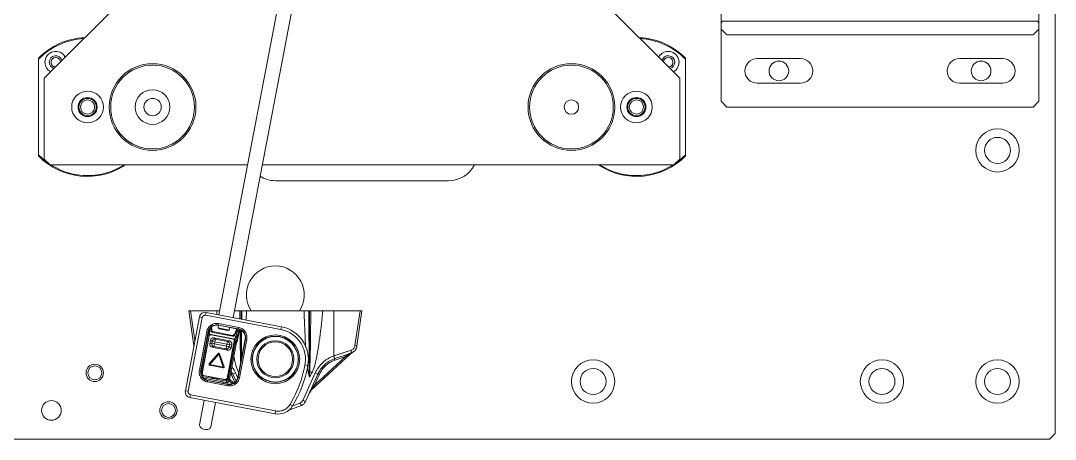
# Model space of a CAD drawing. Header units: millimetres. Extents: x 29 to 2500, y -68 to 1852.
# Drawn here: x 1133.6 to 1491.8, y 536.8 to 681.7 of the extents above; entities that cross this region are included whole.
import ezdxf

# ---------------------------------------------------------------- set-up
doc = ezdxf.new("R2010")
doc.units = ezdxf.units.MM
doc.header["$LTSCALE"] = 6

msp = doc.modelspace()

# ---------------------------------------------------------------- linework, layer by layer
at = {"color": 7, "linetype": 'Continuous', "lineweight": 18}
for p, q in [((1491.765, 538.778), (1491.765, 1094.778)), ((1486.065, 681.028), (1486.065, 762.528)), ((1231.747, 734.57), (1202.241, 579.858)), ((1207.152, 578.922), (1236.659, 733.633)), ((1376.065, 695.478), (1376.065, 681.028)), ((1171.765, 691.778), (1141.765, 661.778)), ((1361.765, 661.778), (1331.765, 691.778)), ((1376.565, 681.528), (1376.065, 681.028)), ((1376.065, 681.028), (1376.065, 678.778)), ((1376.565, 681.528), (1485.565, 681.528)), ((1486.065, 681.028), (1485.565, 681.528)), ((1486.065, 678.778), (1486.065, 681.028)), ((1376.065, 678.778), (1378.065, 676.778)), ((1376.065, 678.778), (1376.065, 653.778)), ((1484.065, 676.778), (1486.065, 678.778)), ((1486.065, 653.778), (1486.065, 678.778)), ((1484.065, 676.778), (1378.065, 676.778)), ((1139.765, 668.719), (1139.765, 668.306)), ((1139.765, 668.306), (1139.765, 635.251)), ((1363.765, 668.306), (1363.765, 668.719)), ((1363.765, 635.251), (1363.765, 668.306)), ((1403.565, 668.528), (1388.565, 668.528)), ((1473.565, 668.528), (1458.565, 668.528)), ((1141.765, 661.778), (1141.765, 633.778)), ((1361.765, 633.778), (1361.765, 661.778)), ((1388.565, 660.028), (1403.565, 660.028)), ((1458.565, 660.028), (1473.565, 660.028)), ((1376.065, 653.778), (1378.065, 651.778)), ((1484.065, 651.778), (1486.065, 653.778)), ((1378.065, 651.778), (1484.065, 651.778)), ((1139.765, 635.251), (1139.765, 634.837)), ((1363.765, 634.837), (1363.765, 635.251)), ((1141.765, 633.778), (1143.765, 631.778)), ((1143.765, 631.778), (1212.143, 631.778)), ((1217.233, 631.778), (1359.765, 631.778)), ((1359.765, 631.778), (1361.765, 633.778)), ((1281.765, 626.278), (1221.765, 626.278)), ((1191.765, 581.278), (1193.507, 569.087)), ((1201.563, 581.278), (1192.406, 581.278)), ((1192.406, 581.278), (1193.937, 570.962)), ((1197.643, 579.717), (1197.83, 580.7)), ((1223.861, 575.735), (1197.83, 580.7)), ((1202.512, 581.278), (1201.563, 581.278)), ((1201.563, 579.988), (1201.563, 581.278)), ((1209.472, 581.278), (1209.505, 578.473)), ((1209.953, 578.388), (1209.965, 581.278)), ((1209.965, 581.278), (1209.963, 578.386)), ((1210.115, 578.357), (1210.133, 581.278)), ((1211.809, 581.278), (1211.703, 578.054)), ((1231.722, 581.278), (1211.809, 581.278)), ((1233.398, 581.278), (1233.528, 560.046)), ((1233.565, 581.278), (1233.658, 560.189)), ((1233.581, 560.046), (1233.565, 581.278)), ((1241.967, 581.278), (1238.208, 581.278)), ((1241.967, 565.599), (1241.967, 581.278)), ((1251.125, 581.278), (1241.967, 581.278)), ((1249.332, 569.203), (1251.125, 581.278)), ((1250.024, 569.087), (1251.765, 581.278)), ((1195.491, 579.11), (1190.62, 553.57)), ((1191.603, 553.383), (1196.473, 578.922)), ((1195.491, 579.11), (1196.473, 578.922)), ((1197.643, 579.717), (1223.674, 574.753)), ((1202.004, 576.319), (1202.097, 576.81)), ((1209.13, 575.469), (1202.097, 576.81)), ((1198.005, 574.029), (1195.465, 560.709)), ((1195.956, 560.615), (1198.496, 573.935)), ((1196.021, 559.724), (1198.565, 573.066)), ((1198.559, 573.843), (1196.048, 560.678)), ((1198.496, 573.935), (1198.005, 574.029)), ((1198.565, 573.066), (1198.321, 572.597)), ((1198.496, 573.935), (1198.559, 573.843)), ((1198.657, 573.155), (1198.606, 574.051)), ((1199.033, 573.13), (1198.657, 573.155)), ((1198.937, 574.813), (1199.033, 573.13)), ((1199.033, 573.13), (1198.987, 572.89)), ((1199.432, 574.496), (1199.381, 575.398)), ((1199.432, 574.496), (1199.731, 574.513)), ((1199.756, 575.854), (1199.475, 576.267)), ((1207.179, 571.587), (1199.517, 573.048)), ((1199.667, 575.651), (1199.731, 574.513)), ((1200.08, 573.755), (1200.137, 574.05)), ((1206.915, 572.452), (1200.08, 573.755)), ((1200.137, 574.05), (1206.971, 572.746)), ((1201.927, 575.541), (1202.058, 576.228)), ((1205.777, 574.603), (1201.93, 575.337)), ((1202.004, 576.319), (1209.037, 574.978)), ((1202.004, 576.319), (1202.066, 576.227)), ((1208.945, 574.915), (1202.066, 576.227)), ((1205.271, 574.394), (1202.324, 574.956)), ((1205.987, 575.479), (1205.856, 574.791)), ((1207.519, 573.027), (1208.079, 574.238)), ((1208.351, 574.112), (1207.791, 572.901)), ((1208.351, 574.112), (1208.079, 574.238)), ((1208.764, 575.095), (1208.351, 574.112)), ((1208.569, 574.07), (1208.351, 574.112)), ((1208.367, 573.015), (1208.569, 574.07)), ((1208.569, 574.07), (1208.737, 574.955)), ((1208.569, 574.07), (1209.06, 573.977)), ((1208.929, 573.289), (1208.716, 572.176)), ((1209.06, 573.977), (1208.929, 573.289)), ((1209.125, 573.252), (1208.929, 573.289)), ((1209.037, 574.978), (1208.945, 574.915)), ((1209.037, 574.978), (1209.13, 575.469)), ((1209.226, 574.847), (1209.06, 573.977)), ((1209.256, 573.939), (1209.06, 573.977)), ((1209.125, 573.252), (1209.069, 572.957)), ((1209.256, 573.939), (1209.125, 573.252)), ((1209.419, 574.795), (1209.256, 573.939)), ((1209.888, 563.856), (1209.935, 574.436)), ((1209.96, 574.424), (1209.953, 564.194)), ((1210.031, 564.601), (1210.09, 574.361)), ((1210.956, 573.718), (1211.369, 573.999)), ((1223.861, 575.735), (1223.674, 574.753)), ((1198.815, 572.571), (1196.323, 559.507)), ((1198.913, 572.552), (1196.422, 559.488)), ((1199.298, 571.1), (1199.056, 569.833)), ((1199.056, 569.833), (1199.776, 570.026)), ((1199.896, 570.655), (1199.298, 571.1)), ((1207.16, 571.489), (1199.498, 572.95)), ((1199.776, 570.026), (1199.896, 570.655)), ((1199.776, 570.026), (1200.699, 569.85)), ((1200.819, 570.479), (1199.896, 570.655)), ((1200.46, 571.85), (1201.003, 571.446)), ((1205.861, 570.82), (1200.46, 571.85)), ((1200.699, 569.85), (1200.514, 568.883)), ((1200.819, 570.479), (1200.699, 569.85)), ((1200.699, 569.85), (1204.903, 569.048)), ((1201.003, 571.446), (1200.819, 570.479)), ((1205.023, 569.677), (1200.819, 570.479)), ((1201.003, 571.446), (1205.207, 570.644)), ((1204.903, 569.048), (1205.023, 569.677)), ((1205.023, 569.677), (1205.207, 570.644)), ((1205.946, 569.501), (1205.023, 569.677)), ((1205.066, 557.839), (1207.558, 570.904)), ((1205.164, 557.821), (1207.656, 570.885)), ((1205.207, 570.644), (1205.861, 570.82)), ((1208.07, 571.253), (1205.426, 557.388)), ((1208.235, 569.655), (1205.793, 556.847)), ((1205.946, 569.501), (1205.826, 568.872)), ((1206.665, 569.694), (1205.946, 569.501)), ((1206.424, 568.428), (1206.665, 569.694)), ((1206.915, 572.452), (1206.971, 572.746)), ((1207.791, 572.901), (1207.519, 573.027)), ((1207.613, 571.244), (1207.659, 571.485)), ((1207.659, 571.485), (1208.367, 573.015)), ((1207.659, 571.485), (1208.017, 571.369)), ((1208.726, 572.9), (1208.017, 571.369)), ((1208.07, 571.253), (1208.235, 569.655)), ((1208.235, 569.655), (1208.716, 572.176)), ((1208.367, 573.015), (1208.726, 572.9)), ((1208.404, 570.539), (1208.601, 570.501)), ((1209.069, 572.957), (1208.601, 570.501)), ((1208.818, 558.243), (1211.329, 571.407)), ((1209.069, 572.957), (1208.872, 572.994)), ((1211.421, 571.47), (1208.881, 558.15)), ((1209.372, 558.057), (1211.912, 571.376)), ((1211.329, 571.407), (1211.421, 571.47)), ((1211.912, 571.376), (1211.421, 571.47)), ((1198.872, 562.872), (1201.965, 566.456)), ((1202.193, 566.26), (1199.099, 562.676)), ((1200.514, 568.883), (1199.861, 568.707)), ((1199.861, 568.707), (1205.261, 567.677)), ((1204.718, 568.081), (1200.514, 568.883)), ((1202.193, 566.26), (1201.965, 566.456)), ((1202.476, 566.359), (1202.193, 566.26)), ((1203.75, 561.789), (1202.193, 566.26)), ((1202.476, 566.359), (1204.033, 561.888)), ((1204.718, 568.081), (1204.903, 569.048)), ((1205.261, 567.677), (1204.718, 568.081)), ((1204.903, 569.048), (1205.826, 568.872)), ((1205.826, 568.872), (1206.424, 568.428)), ((1234.187, 553.733), (1247.838, 566.416)), ((1247.739, 566.42), (1246.017, 565.407)), ((1247.796, 566.453), (1247.739, 566.42)), ((1247.88, 566.509), (1247.796, 566.453)), ((1247.838, 566.416), (1247.906, 566.478)), ((1248.467, 566.865), (1247.88, 566.509)), ((1247.88, 566.509), (1247.906, 566.478)), ((1247.906, 566.478), (1248.467, 566.865)), ((1248.37, 566.823), (1248.193, 566.736)), ((1248.368, 566.822), (1248.193, 566.736)), ((1199.099, 562.676), (1198.872, 562.872)), ((1199.099, 562.676), (1199.043, 562.381)), ((1203.693, 561.494), (1199.043, 562.381)), ((1199.099, 562.676), (1203.75, 561.789)), ((1233.016, 562.351), (1232.032, 562.532)), ((1246.017, 565.407), (1235.317, 555.464)), ((1241.986, 565.605), (1241.967, 565.599)), ((1242.298, 564.681), (1242.314, 564.687)), ((1246.017, 565.407), (1242.314, 564.119)), ((1192.063, 561.144), (1192.065, 561.144)), ((1195.956, 560.615), (1195.465, 560.709)), ((1195.956, 560.615), (1196.048, 560.678)), ((1196.391, 559.278), (1196.126, 559.24)), ((1196.323, 559.507), (1196.41, 559.379)), ((1196.553, 558.963), (1196.352, 558.696)), ((1196.41, 559.379), (1196.391, 559.278)), ((1196.391, 559.278), (1196.553, 558.963)), ((1196.41, 559.379), (1196.714, 558.932)), ((1196.422, 559.488), (1196.819, 558.903)), ((1196.553, 558.963), (1196.714, 558.932)), ((1196.714, 558.932), (1196.8, 558.805)), ((1196.8, 558.805), (1199.649, 558.262)), ((1196.819, 558.903), (1204.481, 557.442)), ((1203.693, 561.494), (1203.75, 561.789)), ((1204.033, 561.888), (1203.75, 561.789)), ((1206.456, 559.338), (1206.314, 559.581)), ((1207.757, 556.471), (1206.456, 559.338)), ((1206.46, 560.345), (1207.037, 559.375)), ((1207.037, 559.375), (1208.17, 556.878)), ((1207.948, 559.762), (1208.756, 557.981)), ((1209.102, 559.73), (1209.097, 559.738)), ((1231.271, 550.261), (1235.583, 559.762)), ((1232.181, 549.874), (1236.494, 559.375)), ((1233.565, 558.246), (1233.156, 559.958)), ((1233.528, 560.046), (1233.565, 558.246)), ((1233.565, 558.246), (1233.581, 560.046)), ((1234.434, 559.738), (1233.565, 558.246)), ((1233.658, 560.189), (1233.581, 560.046)), ((1237.075, 559.338), (1235.317, 555.464)), ((1191.438, 557.855), (1191.437, 557.851)), ((1196.421, 558.367), (1196.008, 558.087)), ((1204.89, 556.918), (1196.45, 558.527)), ((1205.257, 556.378), (1196.897, 557.972)), ((1197.31, 557.817), (1196.999, 557.876)), ((1197.275, 557.824), (1197.251, 557.7)), ((1197.31, 557.817), (1197.324, 557.891)), ((1203.599, 556.618), (1197.31, 557.817)), ((1198.34, 557.108), (1198.246, 556.617)), ((1198.246, 556.617), (1205.279, 555.275)), ((1198.34, 557.108), (1198.432, 557.17)), ((1205.373, 555.766), (1198.34, 557.108)), ((1198.432, 557.17), (1205.31, 555.858)), ((1198.952, 557.502), (1198.953, 557.504)), ((1199.649, 558.262), (1199.612, 558.065)), ((1199.612, 558.065), (1201.576, 557.69)), ((1201.576, 557.69), (1201.614, 557.887)), ((1201.614, 557.887), (1204.462, 557.344)), ((1203.547, 556.195), (1203.636, 556.483)), ((1203.599, 556.618), (1203.613, 556.691)), ((1204.581, 556.43), (1203.599, 556.618)), ((1203.636, 556.483), (1203.66, 556.606)), ((1204.462, 557.344), (1204.59, 557.43)), ((1204.481, 557.442), (1205.066, 557.839)), ((1204.581, 556.43), (1204.595, 556.504)), ((1204.59, 557.43), (1205.037, 557.734)), ((1204.59, 557.43), (1204.751, 557.4)), ((1204.751, 557.4), (1205.017, 557.633)), ((1204.751, 557.4), (1204.871, 556.96)), ((1205.393, 557.418), (1204.871, 556.96)), ((1205.257, 556.378), (1204.89, 556.918)), ((1205.017, 557.633), (1205.037, 557.734)), ((1205.017, 557.633), (1205.393, 557.418)), ((1205.037, 557.734), (1205.164, 557.821)), ((1205.257, 556.378), (1205.793, 556.847)), ((1205.373, 555.766), (1205.279, 555.275)), ((1205.373, 555.766), (1205.31, 555.858)), ((1205.426, 557.388), (1205.793, 556.847)), ((1205.823, 557.004), (1206.912, 555.991)), ((1205.933, 557.584), (1207.398, 556.223)), ((1207.621, 556.231), (1207.902, 555.818)), ((1208.881, 558.15), (1208.818, 558.243)), ((1208.881, 558.15), (1209.372, 558.057)), ((1235.317, 555.464), (1234.127, 553.787)), ((1191.603, 553.383), (1190.62, 553.57)), ((1192.21, 551.231), (1192.398, 552.213)), ((1221.866, 546.593), (1192.398, 552.213)), ((1233.535, 552.857), (1233.564, 552.913)), ((1234.127, 553.787), (1233.581, 552.909)), ((1192.21, 551.231), (1221.679, 545.61)), ((1197.112, 550.296), (1195.494, 541.815)), ((1199.423, 541.065), (1201.041, 549.547)), ((1226.445, 546.843), (1230.805, 548.438)), ((1227.751, 548.343), (1226.891, 548.854)), ((1227.751, 548.344), (1230.353, 549.304)), ((1221.679, 545.61), (1221.866, 546.593)), ((1489.765, 536.778), (1491.765, 538.778)), ((943.765, 536.778), (1489.765, 536.778))]:
    msp.add_line(p, q, dxfattribs=at)
at = {"color": 7, "linetype": 'Continuous', "lineweight": 18, "flags": 128}
for points in [[(1139.765, 635.251), (1141.921, 633.29), (1143.237, 632.306)], [(1360.293, 632.306), (1361.609, 633.29), (1363.765, 635.251)], [(1206.456, 559.338), (1206.569, 559.372), (1206.675, 559.398), (1206.77, 559.415), (1206.853, 559.425), (1206.923, 559.425), (1206.977, 559.417), (1207.015, 559.4), (1207.037, 559.375)], [(1236.494, 559.375), (1236.515, 559.4), (1236.554, 559.417), (1236.608, 559.425), (1236.677, 559.425), (1236.761, 559.415), (1236.856, 559.398), (1236.961, 559.372), (1237.075, 559.338)], [(1234.735, 555.501), (1234.757, 555.526), (1234.795, 555.543), (1234.85, 555.551), (1234.919, 555.551), (1235.002, 555.542), (1235.097, 555.524), (1235.203, 555.498), (1235.317, 555.464)], [(1195.494, 541.815), (1195.486, 541.551), (1195.698, 541.04), (1196.179, 540.59), (1196.854, 540.27), (1197.621, 540.127), (1198.364, 540.185), (1198.968, 540.433), (1199.343, 540.835), (1199.423, 541.065)]]:
    msp.add_lwpolyline(points, dxfattribs=at)
at = {"color": 7, "linetype": 'Continuous', "lineweight": 18}
for centre, radius in [((1179.265, 651.778), 15), ((1179.265, 651.778), 14.5), ((1324.265, 651.778), 15), ((1324.265, 651.778), 14.5), ((1396.065, 664.278), 3.4), ((1466.065, 664.278), 3.4), ((1156.765, 651.778), 5.5), ((1179.265, 651.778), 6), ((1346.765, 651.778), 5.5), ((1156.765, 651.778), 3.3), ((1156.765, 651.778), 3), ((1156.765, 651.778), 2.459), ((1179.265, 651.778), 3), ((1324.265, 651.778), 2.5), ((1346.765, 651.778), 3.3), ((1346.765, 651.778), 3), ((1346.765, 651.778), 2.459), ((1471.765, 636.778), 7.5), ((1471.765, 636.778), 4.5), ((1221.765, 564.478), 8.45), ((1221.765, 564.478), 8), ((1221.765, 564.478), 7.9), ((1221.765, 564.478), 6.4), ((1221.765, 564.478), 6), ((1159.265, 559.778), 3), ((1331.765, 556.778), 7.5), ((1431.765, 556.778), 7.5), ((1471.765, 556.778), 7.5), ((1159.265, 559.778), 2.4), ((1331.765, 556.778), 4.5), ((1431.765, 556.778), 4.5), ((1471.765, 556.778), 4.5), ((1144.265, 546.778), 3.4), ((1184.765, 546.778), 3), ((1184.765, 546.778), 2.4)]:
    msp.add_circle(centre, radius, dxfattribs=at)
for centre, radius, start, end in [((1156.765, 651.778), 24, 92.44001, 135.09947), ((1156.765, 651.778), 23.71, 93.20882, 135.8071), ((1346.765, 651.778), 24, 44.90053, 87.55999), ((1346.765, 651.778), 23.71, 44.1929, 86.79118), ((1145.765, 667.278), 3.75, 28.57006, 180), ((1357.765, 667.278), 3.75, 298.57006, 151.42994), ((1145.765, 667.278), 3.75, 180, 241.42994), ((1145.765, 667.278), 2.25, 16.87449, 180), ((1145.765, 667.278), 2.25, 180, 253.12551), ((1145.765, 667.278), 1.65, 90, 265.00275), ((1145.765, 667.278), 1.65, 4.99725, 90), ((1357.765, 667.278), 2.25, 286.87449, 163.12551), ((1357.765, 667.278), 1.65, 90, 175.00275), ((1357.765, 667.278), 1.65, 274.99725, 90), ((1388.565, 664.278), 4.25, 90, 270), ((1403.565, 664.278), 4.25, 270, 90), ((1458.565, 664.278), 4.25, 90, 270), ((1473.565, 664.278), 4.25, 270, 90), ((1156.765, 651.778), 24, 224.90053, 303.55731), ((1346.765, 651.778), 24, 236.44269, 315.09947), ((1156.765, 651.778), 23.71, 237.51434, 302.48566), ((1281.765, 636.278), 10, 270, 333.25632), ((1346.765, 651.778), 23.71, 237.51434, 302.48566), ((1221.765, 636.278), 10, 238.04764, 270), ((1221.765, 586.778), 10, 90, 213.36701), ((1221.765, 586.778), 10, 326.63299, 90), ((1197.456, 578.735), 2, 79.20231, 169.20231), ((1199.404, 572.459), 0.6, 79.20231, 134.11779), ((1200.23, 574.541), 0.8, 183.23856, 259.20231), ((1200.23, 574.541), 0.5, 183.23856, 259.20231), ((1202.418, 575.447), 0.5, 192.78049, 259.20231), ((1205.365, 574.885), 0.5, 259.20231, 325.62413), ((1221.707, 564.439), 11.5, 349.5404, 79.20231), ((1199.404, 572.459), 0.5, 79.20231, 169.20231), ((1200.801, 569.878), 1.036, 171.77811, 253.94069), ((1200.903, 570.415), 1.036, 84.46394, 166.62651), ((1204.921, 569.649), 1.036, 351.77811, 73.94069), ((1207.065, 573.237), 0.8, 259.20231, 335.16607), ((1207.065, 573.237), 0.5, 259.20231, 335.16607), ((1207.066, 570.997), 0.5, 349.20231, 79.20231), ((1207.066, 570.997), 0.6, 24.28684, 79.20231), ((1193.646, 568.658), 0.451, 98.00094, 107.93941), ((1202.193, 566.26), 0.3, 19.20231, 139.20231), ((1204.818, 569.112), 1.036, 264.46394, 346.62651), ((1246.616, 565.69), 0.663, 154.59344, 205.30108), ((1248.302, 566.14), 0.595, 110.92601, 148.25133), ((1247.954, 566.592), 0.211, 221.29411, 236.53963), ((1246.938, 567.038), 1.159, 341.87683, 28.78198), ((1248.201, 560.283), 8.991, 78.30573, 82.77565), ((1159.265, 559.778), 3, 270, 90), ((1199.099, 562.676), 0.3, 139.20231, 259.20231), ((1191.222, 570.066), 42.5, 329.26055, 349.5404), ((1268.442, 574.606), 27.965, 198.78871, 200.78708), ((1271.075, 575.469), 30.716, 198.73179, 200.55067), ((1242.913, 564.402), 0.663, 154.59344, 205.30108), ((1159.265, 559.778), 3, 180, 270), ((1203.75, 561.789), 0.3, 259.20231, 19.20231), ((1203.445, 569.088), 10.356, 290.29447, 295.77081), ((1250.989, 484.952), 77.097, 103.08989, 103.3743), ((1233.565, 562.827), 2.781, 269.23238, 270.31751), ((1012.892, 179.846), 439.771, 59.75045, 59.86733), ((1240.085, 569.088), 10.356, 244.22919, 249.70553), ((1192.585, 553.195), 2, 169.20231, 259.20231), ((1234.314, 553.291), 0.53, 110.63571, 154.12395), ((1234.402, 554.03), 0.366, 221.48873, 234.2273), ((1184.765, 546.778), 3, 270, 90), ((1222.766, 551.308), 5.8, 259.20231, 329.26055), ((1248.722, 558.342), 20.472, 206.19987, 208.93368), ((1235.773, 559.587), 10.356, 244.22919, 249.70553), ((1184.765, 546.778), 3, 180, 270)]:
    msp.add_arc(centre, radius, start, end, dxfattribs=at)
for centre, major_axis, ratio, start_param, end_param in [((1201.506, 573.278), (-1.688, 2.483), 0.999315, 5.4981298, 7.0682409), ((1198.516, 570.42), (0.141, 2.735), 0.1222375, 6.2814012, 6.544624), ((1208.38, 571.967), (2.483, 1.688), 0.999315, 5.4981298, 7.0682409), ((1200.113, 569.692), (-1.042, -0.28), 0.927053, 5.8610677, 7.3724378), ((1200.332, 570.841), (0.865, -0.644), 0.927053, 2.0523401, 3.5637103), ((1205.609, 569.835), (1.042, 0.28), 0.927053, 5.8610677, 7.3724378), ((1207.142, 568.775), (0.876, 2.595), 0.1222375, 6.0217466, 6.2849694), ((1207.851, 570.305), (0.876, 2.595), 0.1222375, 5.558099, 6.2849694), ((1205.389, 568.686), (-0.865, 0.644), 0.927053, 2.0523401, 3.5637103), ((1198.996, 560.118), (-2.483, -1.688), 0.999315, 5.4981298, 7.0682409), ((1205.512, 557.254), (0.631, 0.322), 0.4438316, 3.0492882, 3.1975441), ((1205.87, 558.807), (1.688, -2.483), 0.999315, 5.4981298, 7.0682409), ((1204.831, 556.657), (0.572, 0.754), 0.318466, 6.1764142, 6.3246701)]:
    msp.add_ellipse(centre, major_axis=major_axis, ratio=ratio, start_param=start_param, end_param=end_param, dxfattribs=at)
for points, knots in [([(1192.406, 581.278), (1192.303, 581.278), (1192.099, 581.278), (1191.882, 581.278), (1191.778, 581.278), (1191.768, 581.278), (1191.765, 581.278)], [0, 0, 0, 0, 0.2846901, 0.5694505, 0.8523325, 1, 1, 1, 1]), ([(1209.472, 581.278), (1209.135, 581.278), (1208.528, 581.278), (1207.887, 581.278), (1207.602, 581.278)], [0, 0, 0, 0, 0.5551485, 1, 1, 1, 1]), ([(1209.965, 581.278), (1209.922, 581.278), (1209.835, 581.278), (1209.668, 581.278), (1209.55, 581.278), (1209.472, 581.278)], [0, 0, 0, 0, 0.2555989, 0.5111977, 1, 1, 1, 1]), ([(1210.133, 581.278), (1210.123, 581.278), (1210.107, 581.278), (1210.081, 581.278), (1210.06, 581.278), (1210.037, 581.278), (1210.006, 581.278), (1209.981, 581.278), (1209.965, 581.278)], [0, 0, 0, 0, 0.25401172, 0.38025731, 0.50650336, 0.63274981, 0.75899659, 1, 1, 1, 1]), ([(1211.809, 581.278), (1211.64, 581.278), (1211.248, 581.278), (1210.676, 581.278), (1210.309, 581.278), (1210.158, 581.278), (1210.133, 581.278)], [0, 0, 0, 0, 0.2545822, 0.5936826, 0.9327641, 1, 1, 1, 1]), ([(1233.398, 581.278), (1233.295, 581.278), (1233.057, 581.278), (1232.521, 581.278), (1232.034, 581.278), (1231.766, 581.278), (1231.722, 581.278)], [0, 0, 0, 0, 0.2545858, 0.5935692, 0.9325658, 1, 1, 1, 1]), ([(1232.267, 568.543), (1232.241, 568.961), (1232.175, 570.023), (1232.043, 572.586), (1231.875, 576.413), (1231.775, 579.597), (1231.722, 581.278)], [0, 0, 0, 0, 0.0985271, 0.2503278, 0.6040196, 1, 1, 1, 1]), ([(1233.565, 581.278), (1233.548, 581.278), (1233.523, 581.278), (1233.491, 581.278), (1233.469, 581.278), (1233.447, 581.278), (1233.422, 581.278), (1233.407, 581.278), (1233.398, 581.278)], [0, 0, 0, 0, 0.2540313, 0.38027824, 0.50652487, 0.63277111, 0.75901691, 1, 1, 1, 1]), ([(1234.059, 581.278), (1233.997, 581.278), (1233.887, 581.278), (1233.72, 581.278), (1233.617, 581.278), (1233.565, 581.278)], [0, 0, 0, 0, 0.3915925, 0.6932513, 1, 1, 1, 1]), ([(1233.658, 560.189), (1233.734, 562.486), (1233.887, 567.143), (1233.974, 574.174), (1234.031, 578.907), (1234.059, 581.278)], [0, 0, 0, 0, 0.3267926, 0.6626865, 1, 1, 1, 1]), ([(1238.208, 581.278), (1237.843, 581.278), (1237.112, 581.278), (1235.7, 581.278), (1234.708, 581.278), (1234.059, 581.278)], [0, 0, 0, 0, 0.2565362, 0.5130731, 1, 1, 1, 1]), ([(1238.208, 581.278), (1238.126, 580.459), (1237.965, 578.866), (1237.711, 576.547), (1237.455, 574.369), (1237.197, 572.33), (1236.939, 570.455), (1236.684, 568.742), (1236.429, 567.189), (1236.154, 565.648), (1235.758, 563.736), (1235.305, 561.69), (1234.683, 560.296), (1234.434, 559.738)], [0, 0, 0, 0, 0.1126223, 0.2189207, 0.3189012, 0.4125714, 0.4999403, 0.5776327, 0.6493537, 0.7151193, 0.7915739, 0.9166573, 1, 1, 1, 1]), ([(1251.765, 581.278), (1251.754, 581.278), (1251.732, 581.278), (1251.56, 581.278), (1251.344, 581.278), (1251.183, 581.278), (1251.125, 581.278)], [0, 0, 0, 0, 0.2793396, 0.5586098, 0.8397034, 1, 1, 1, 1]), ([(1196.473, 578.922), (1196.51, 579.043), (1196.567, 579.23), (1196.733, 579.436), (1196.89, 579.568), (1197.07, 579.665), (1197.322, 579.744), (1197.517, 579.728), (1197.643, 579.717)], [0, 0, 0, 0, 0.23944295, 0.36955024, 0.49999985, 0.63010729, 0.76055705, 1, 1, 1, 1]), ([(1202.097, 576.81), (1201.633, 576.85), (1200.705, 576.93), (1199.885, 576.488), (1199.475, 576.267)], [0, 0, 0, 0, 0.5000463, 1, 1, 1, 1]), ([(1199.475, 576.267), (1199.119, 575.967), (1198.406, 575.367), (1198.139, 574.475), (1198.005, 574.029)], [0, 0, 0, 0, 0.4999537, 1, 1, 1, 1]), ([(1198.496, 573.935), (1198.547, 574.133), (1198.646, 574.524), (1199.019, 575.225), (1199.464, 575.605), (1199.756, 575.854)], [0, 0, 0, 0, 0.2608596, 0.5148415, 1, 1, 1, 1]), ([(1199.756, 575.854), (1200.095, 576.034), (1200.612, 576.307), (1201.401, 576.396), (1201.801, 576.345), (1202.004, 576.319)], [0, 0, 0, 0, 0.48515854, 0.73914038, 1, 1, 1, 1]), ([(1201.927, 575.541), (1201.921, 575.486), (1201.913, 575.417), (1201.927, 575.35), (1201.93, 575.337)], [0, 0, 0, 0, 0.7970682, 1, 1, 1, 1]), ([(1205.777, 574.603), (1205.804, 574.651), (1205.839, 574.711), (1205.853, 574.778), (1205.856, 574.791)], [0, 0, 0, 0, 0.7970681, 1, 1, 1, 1]), ([(1208.079, 574.238), (1208.162, 574.419), (1208.27, 574.654), (1208.425, 574.91), (1208.498, 574.971), (1208.527, 574.995)], [0, 0, 0, 0, 0.6771581, 0.8765233, 1, 1, 1, 1]), ([(1209.037, 574.978), (1209.235, 574.927), (1209.626, 574.827), (1210.327, 574.454), (1210.707, 574.01), (1210.956, 573.718)], [0, 0, 0, 0, 0.2608596, 0.5148415, 1, 1, 1, 1]), ([(1211.369, 573.999), (1211.069, 574.355), (1210.469, 575.068), (1209.577, 575.335), (1209.13, 575.469)], [0, 0, 0, 0, 0.4999537, 1, 1, 1, 1]), ([(1209.55, 574.8), (1209.57, 573.405), (1209.614, 570.244), (1209.663, 566.393), (1209.748, 563.938), (1209.772, 563.248)], [0, 0, 0, 0, 0.3620947, 0.8207496, 1, 1, 1, 1]), ([(1210.956, 573.718), (1211.135, 573.379), (1211.409, 572.862), (1211.498, 572.073), (1211.447, 571.673), (1211.421, 571.47)], [0, 0, 0, 0, 0.4851585, 0.7391404, 1, 1, 1, 1]), ([(1211.912, 571.376), (1211.952, 571.84), (1212.032, 572.769), (1211.59, 573.589), (1211.369, 573.999)], [0, 0, 0, 0, 0.5000463, 1, 1, 1, 1]), ([(1223.674, 574.753), (1224.295, 574.6), (1225.573, 574.285), (1227.38, 573.35), (1229.043, 572.054), (1230.434, 570.408), (1231.464, 568.514), (1232.069, 566.495), (1232.285, 564.472), (1232.115, 563.166), (1232.032, 562.532)], [0, 0, 0, 0, 0.11658, 0.2400889, 0.3686911, 0.5, 0.6313089, 0.7599111, 0.88342, 1, 1, 1, 1]), ([(1198.987, 572.89), (1198.942, 572.838), (1198.861, 572.745), (1198.829, 572.625), (1198.815, 572.571)], [0, 0, 0, 0, 0.5466232, 1, 1, 1, 1]), ([(1207.656, 570.885), (1207.663, 570.953), (1207.675, 571.076), (1207.633, 571.192), (1207.613, 571.244)], [0, 0, 0, 0, 0.5469404, 1, 1, 1, 1]), ([(1241.986, 565.605), (1242.5, 565.776), (1243.378, 566.069), (1244.598, 566.477), (1245.712, 566.848), (1246.826, 567.22), (1247.591, 567.475), (1247.954, 567.596)], [0, 0, 0, 0, 0.2560913, 0.4376176, 0.6101078, 0.8148545, 1, 1, 1, 1]), ([(1242.314, 564.687), (1243.278, 565.022), (1245.205, 565.692), (1247.095, 566.35), (1248.039, 566.678)], [0, 0, 0, 0, 0.5003751, 1, 1, 1, 1]), ([(1247.954, 567.596), (1248.123, 567.667), (1248.463, 567.809), (1248.88, 568.183), (1249.201, 568.651), (1249.288, 569.019), (1249.332, 569.203)], [0, 0, 0, 0, 0.2497763, 0.49984, 0.7498983, 1, 1, 1, 1]), ([(1248.039, 566.678), (1248.322, 566.805), (1248.821, 567.029), (1249.417, 567.615), (1249.846, 568.288), (1249.966, 568.827), (1250.024, 569.087)], [0, 0, 0, 0, 0.2826629, 0.4995804, 0.758593, 1, 1, 1, 1]), ([(1209.097, 559.738), (1208.94, 560.056), (1208.573, 560.801), (1208.162, 562.174), (1207.763, 563.751), (1207.537, 564.881), (1207.428, 565.423)], [0, 0, 0, 0, 0.178602, 0.4183969, 0.7213419, 1, 1, 1, 1]), ([(1235.583, 559.762), (1235.925, 560.412), (1236.615, 561.727), (1238.132, 563.383), (1239.918, 564.747), (1241.289, 565.317), (1241.967, 565.599)], [0, 0, 0, 0, 0.2474554, 0.5000329, 0.7525928, 1, 1, 1, 1]), ([(1236.494, 559.375), (1236.84, 560.026), (1237.515, 561.293), (1238.97, 562.807), (1240.561, 563.968), (1241.732, 564.449), (1242.298, 564.681)], [0, 0, 0, 0, 0.2732913, 0.5310591, 0.7732969, 1, 1, 1, 1]), ([(1242.314, 564.119), (1241.758, 563.89), (1240.643, 563.429), (1239.165, 562.307), (1237.913, 560.937), (1237.354, 559.87), (1237.075, 559.338)], [0, 0, 0, 0, 0.24854642, 0.49930986, 0.75044388, 1, 1, 1, 1]), ([(1191.704, 559.253), (1191.704, 559.253), (1191.704, 559.254), (1191.703, 559.249), (1191.701, 559.238), (1191.7, 559.233)], [0, 0, 0, 0, 0.0280562, 0.5309468, 1, 1, 1, 1]), ([(1195.465, 560.709), (1195.425, 560.245), (1195.345, 559.317), (1195.787, 558.497), (1196.008, 558.087)], [0, 0, 0, 0, 0.50004634, 1, 1, 1, 1]), ([(1196.421, 558.367), (1196.241, 558.706), (1195.967, 559.223), (1195.879, 560.012), (1195.93, 560.412), (1195.956, 560.615)], [0, 0, 0, 0, 0.4851585, 0.7391404, 1, 1, 1, 1]), ([(1206.735, 561.785), (1206.772, 561.744), (1207.3, 561.159), (1207.636, 560.435), (1207.948, 559.762)], [0, 0, 0, 0, 0.0702455, 1, 1, 1, 1]), ([(1233.156, 559.958), (1233.059, 560.432), (1232.937, 561.032), (1232.869, 561.64), (1232.855, 561.768)], [0, 0, 0, 0, 0.78964802, 1, 1, 1, 1]), ([(1191.511, 558.242), (1191.509, 558.232), (1191.505, 558.21), (1191.501, 558.19), (1191.499, 558.18)], [0, 0, 0, 0, 0.4884107, 1, 1, 1, 1]), ([(1191.558, 558.488), (1191.556, 558.476), (1191.551, 558.45), (1191.546, 558.424), (1191.543, 558.41)], [0, 0, 0, 0, 0.4438585, 1, 1, 1, 1]), ([(1196.008, 558.087), (1196.308, 557.73), (1196.908, 557.018), (1197.8, 556.75), (1198.246, 556.617)], [0, 0, 0, 0, 0.4999537, 1, 1, 1, 1]), ([(1198.34, 557.108), (1198.142, 557.158), (1197.751, 557.258), (1197.05, 557.631), (1196.67, 558.075), (1196.421, 558.367)], [0, 0, 0, 0, 0.2608596, 0.5148415, 1, 1, 1, 1]), ([(1205.279, 555.275), (1205.743, 555.235), (1206.671, 555.155), (1207.492, 555.597), (1207.902, 555.818)], [0, 0, 0, 0, 0.5000463, 1, 1, 1, 1]), ([(1207.621, 556.231), (1207.282, 556.052), (1206.765, 555.778), (1205.976, 555.689), (1205.576, 555.74), (1205.373, 555.766)], [0, 0, 0, 0, 0.4851585, 0.7391404, 1, 1, 1, 1]), ([(1208.881, 558.15), (1208.83, 557.952), (1208.73, 557.561), (1208.357, 556.86), (1207.913, 556.481), (1207.621, 556.231)], [0, 0, 0, 0, 0.2608596, 0.5148415, 1, 1, 1, 1]), ([(1207.902, 555.818), (1208.258, 556.118), (1208.97, 556.718), (1209.238, 557.61), (1209.372, 558.057)], [0, 0, 0, 0, 0.4999537, 1, 1, 1, 1]), ([(1192.398, 552.213), (1192.277, 552.25), (1192.09, 552.306), (1191.884, 552.472), (1191.752, 552.629), (1191.655, 552.81), (1191.576, 553.062), (1191.592, 553.257), (1191.603, 553.383)], [0, 0, 0, 0, 0.239443, 0.3695502, 0.4999998, 0.6301073, 0.760557, 1, 1, 1, 1]), ([(1233.498, 552.775), (1233.589, 552.952), (1233.767, 553.299), (1234.049, 553.59), (1234.187, 553.733)], [0, 0, 0, 0, 0.5100253, 1, 1, 1, 1]), ([(1226.891, 548.854), (1226.611, 548.465), (1226.038, 547.667), (1224.764, 546.867), (1223.321, 546.444), (1222.343, 546.544), (1221.866, 546.593)], [0, 0, 0, 0, 0.2440676, 0.5, 0.7559324, 1, 1, 1, 1]), ([(1231.271, 550.261), (1231.159, 550.063), (1230.935, 549.665), (1230.547, 549.424), (1230.353, 549.304)], [0, 0, 0, 0, 0.5000284, 1, 1, 1, 1]), ([(1232.181, 549.874), (1232.001, 549.559), (1231.662, 548.964), (1231.08, 548.607), (1230.805, 548.438)], [0, 0, 0, 0, 0.5293462, 1, 1, 1, 1])]:
    msp.add_open_spline(points, degree=3, knots=knots, dxfattribs=at)
msp.add_open_spline([(1232.032, 562.532), (1231.479, 560.139), (1230.372, 555.351), (1228.051, 551.02), (1226.891, 548.854)], degree=3, dxfattribs=at)

doc.saveas('drawing.dxf')
